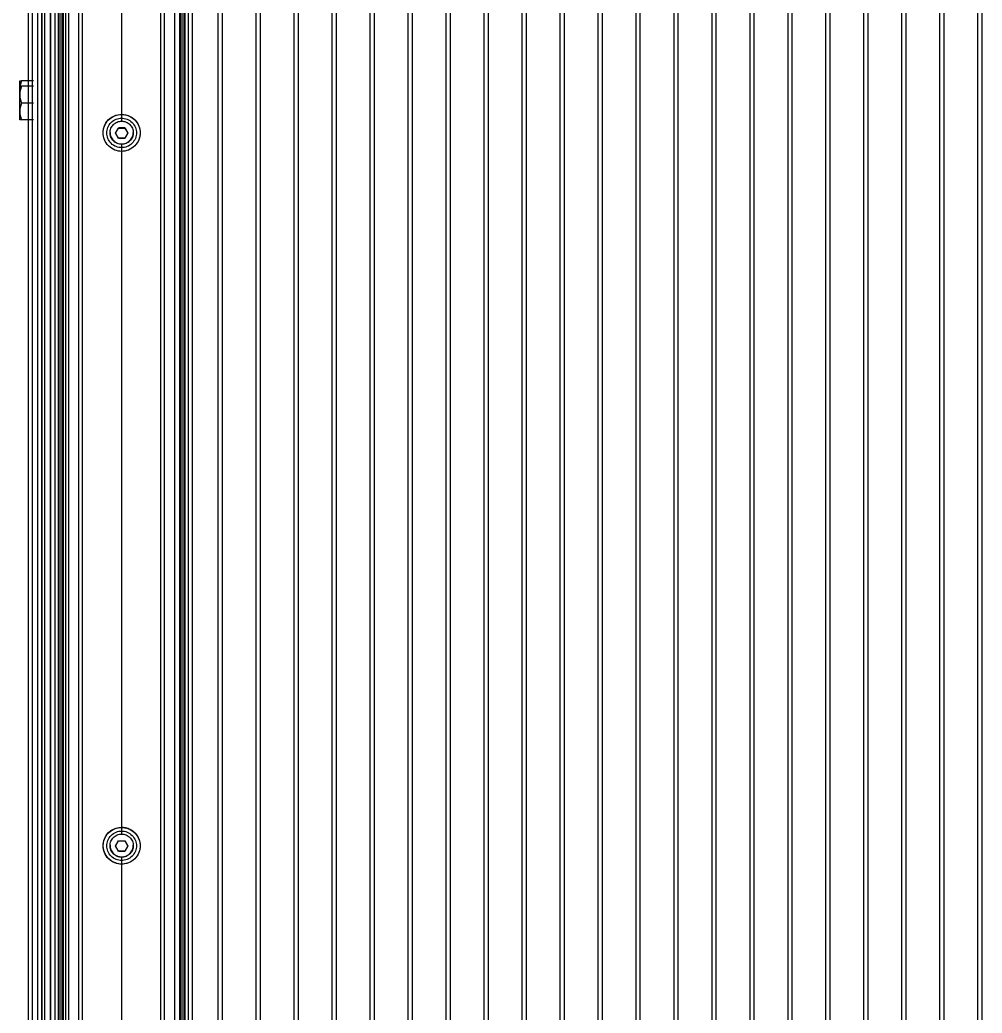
# Model space of a CAD drawing. Header units: millimetres. Extents: x 4625 to 14334, y 16216 to 31562.
# Drawn here: x 5949.9 to 6406, y 29179 to 29649.8 of the extents above; entities that cross this region are included whole.
import ezdxf

# ---------------------------------------------------------------- set-up
doc = ezdxf.new("R2010")
doc.units = ezdxf.units.MM
doc.header["$LTSCALE"] = 3
doc.layers.add('Default', color=7, linetype='Continuous')

msp = doc.modelspace()

# ---------------------------------------------------------------- linework, layer by layer
at = {"layer": 'Default'}
for p, q in [((5960.31, 28753.18), (5960.31, 30572.74)), ((5960.31, 30572.6), (5960.31, 28753.04)), ((5964.31, 30572.74), (5964.31, 28753.18)), ((5964.64, 28753.04), (5964.64, 30572.6)), ((5966.64, 28752.59), (5966.64, 30572.14)), ((5968.14, 28752.16), (5968.14, 30571.71)), ((5968.26, 28752.45), (5968.26, 30572)), ((5968.95, 28752.09), (5968.95, 30571.64)), ((5969.89, 28752.45), (5969.89, 30572)), ((5969.89, 28752.25), (5969.89, 30571.8)), ((5970.39, 28752.48), (5970.39, 30572.04)), ((5970.64, 28752.45), (5970.64, 30572)), ((5971.64, 28752.45), (5971.64, 30572)), ((5973.14, 28752.34), (5973.14, 30571.9)), ((5977.89, 28752.17), (5977.89, 30571.72)), ((5979.64, 28752.17), (5979.64, 30571.73)), ((6016.64, 28752.17), (6016.64, 30571.73)), ((6018.39, 28752.17), (6018.39, 30571.72)), ((6023.14, 30571.9), (6023.14, 28752.34)), ((6025.64, 30572), (6025.64, 28752.45)), ((6026.39, 28752.45), (6026.39, 30572)), ((6026.39, 28752.25), (6026.39, 30571.8)), ((6027.33, 28752.09), (6027.33, 30571.64)), ((6028.03, 30572), (6028.03, 28752.45)), ((6028.14, 28752.16), (6028.14, 30571.71)), ((6029.64, 30572.14), (6029.64, 28752.59)), ((6031.64, 30572.6), (6031.64, 28753.04)), ((6043.97, 28753.18), (6043.97, 30572.74)), ((6045.97, 28753.18), (6045.97, 30572.74)), ((6061.97, 28753.18), (6061.97, 30572.74)), ((6063.97, 28753.18), (6063.97, 30572.74)), ((6079.97, 28753.18), (6079.97, 30572.74)), ((6081.97, 28753.18), (6081.97, 30572.74)), ((6097.97, 28753.18), (6097.97, 30572.74)), ((6099.97, 28753.18), (6099.97, 30572.74)), ((6115.97, 28753.18), (6115.97, 30572.74)), ((6117.97, 28753.18), (6117.97, 30572.74)), ((6133.97, 28753.18), (6133.97, 30572.74)), ((6135.97, 28753.18), (6135.97, 30572.74)), ((6151.97, 28753.18), (6151.97, 30572.74)), ((6153.97, 28753.18), (6153.97, 30572.74)), ((6169.97, 28753.18), (6169.97, 30572.74)), ((6171.97, 28753.18), (6171.97, 30572.74)), ((6187.97, 28753.18), (6187.97, 30572.74)), ((6189.97, 28753.18), (6189.97, 30572.74)), ((6205.97, 28753.18), (6205.97, 30572.74)), ((6207.97, 28753.18), (6207.97, 30572.74)), ((6223.97, 28753.18), (6223.97, 30572.74)), ((6225.97, 28753.18), (6225.97, 30572.74)), ((6241.97, 28753.18), (6241.97, 30572.74)), ((6243.97, 28753.18), (6243.97, 30572.74)), ((6259.97, 28753.18), (6259.97, 30572.74)), ((6261.97, 28753.18), (6261.97, 30572.74)), ((6277.97, 28753.18), (6277.97, 30572.74)), ((6279.97, 28753.18), (6279.97, 30572.74)), ((6295.97, 28753.18), (6295.97, 30572.74)), ((6297.97, 28753.18), (6297.97, 30572.74)), ((6313.97, 28753.18), (6313.97, 30572.74)), ((6315.97, 28753.18), (6315.97, 30572.74)), ((6331.97, 28753.18), (6331.97, 30572.74)), ((6333.97, 28753.18), (6333.97, 30572.74)), ((6349.97, 28753.18), (6349.97, 30572.74)), ((6351.97, 28753.18), (6351.97, 30572.74)), ((6367.97, 28753.18), (6367.97, 30572.74)), ((6369.97, 28753.18), (6369.97, 30572.74)), ((6385.97, 28753.18), (6385.97, 30572.74)), ((6387.97, 28753.18), (6387.97, 30572.74)), ((6403.97, 28753.18), (6403.97, 30572.74)), ((6405.97, 28753.18), (6405.97, 30572.74)), ((5953.81, 30565.02), (5953.81, 28758.43)), ((5955.81, 30565.02), (5955.81, 28758.43)), ((5958.31, 30547.66), (5958.31, 28763.27)), ((5961.81, 28891.49), (5961.81, 30451.49)), ((5998.14, 29730.5), (5998.14, 29601.81)), ((5956.31, 29620.9), (5950.62, 29620.9)), ((5956.31, 29618.38), (5950.62, 29618.38)), ((5956.31, 29610.38), (5950.62, 29610.38)), ((5956.31, 29602.38), (5950.62, 29602.38)), ((5996.7, 29598.74), (5999.58, 29598.74)), ((5999.58, 29598.74), (6001.03, 29596.24)), ((5989.39, 29596.24), (5989.39, 29596.33)), ((5996.7, 29593.75), (5995.25, 29596.24)), ((5999.58, 29593.75), (5996.7, 29593.75)), ((6001.03, 29596.24), (5999.58, 29593.75)), ((6006.89, 29596.33), (6006.89, 29596.24)), ((5998.14, 29590.84), (5998.14, 29263.89)), ((5995.25, 29258.32), (5996.7, 29260.81)), ((5996.7, 29255.82), (5995.25, 29258.32)), ((5999.58, 29260.81), (6001.03, 29258.32)), ((6001.03, 29258.32), (5999.58, 29255.82)), ((5999.58, 29255.82), (5996.7, 29255.82)), ((5998.14, 29252.92), (5998.14, 28925.96))]:
    msp.add_line(p, q, dxfattribs=at)
for points in [[(5950.62, 29620.9, 0), (5950.08, 29618.82, 0), (5949.95, 29617.86, 0), (5949.91, 29616.9, 0)], [(5949.91, 29620.9, 0), (5949.91, 29620.9, 0), (5949.91, 29620.9, 0), (5949.91, 29620.9, 0), (5949.91, 29620.9, 0), (5949.91, 29620.9, 0), (5949.91, 29620.9, 0), (5949.91, 29620.9, 0), (5949.91, 29620.9, 0), (5949.91, 29620.9, 0), (5949.91, 29620.9, 0), (5949.91, 29620.9, 0), (5949.91, 29620.9, 0), (5949.92, 29620.9, 0), (5949.98, 29620.9, 0), (5950.2, 29620.9, 0), (5950.62, 29620.9, 0)], [(5949.91, 29616.9, 0), (5949.91, 29620.9, 0)], [(5949.91, 29614.38, 0), (5949.91, 29618.38, 0)], [(5949.91, 29618.38, 0), (5949.91, 29618.38, 0), (5949.91, 29618.38, 0), (5949.91, 29618.38, 0), (5949.91, 29618.38, 0), (5949.91, 29618.38, 0), (5949.91, 29618.38, 0), (5949.91, 29618.38, 0), (5949.91, 29618.38, 0), (5949.91, 29618.38, 0), (5949.91, 29618.38, 0), (5949.91, 29618.38, 0), (5949.91, 29618.38, 0), (5949.92, 29618.38, 0), (5949.98, 29618.38, 0), (5950.2, 29618.38, 0), (5950.62, 29618.38, 0)], [(5950.62, 29618.38, 0), (5950.08, 29616.31, 0), (5949.95, 29615.34, 0), (5949.91, 29614.38, 0)], [(5949.91, 29606.38, 0), (5949.91, 29614.38, 0)], [(5949.91, 29614.38, 0), (5949.95, 29613.42, 0), (5950.08, 29612.46, 0), (5950.62, 29610.38, 0)], [(5950.62, 29610.38, 0), (5950.08, 29608.31, 0), (5949.95, 29607.34, 0), (5949.91, 29606.38, 0)], [(5949.91, 29606.38, 0), (5949.95, 29605.42, 0), (5950.08, 29604.46, 0), (5950.62, 29602.38, 0)], [(5949.91, 29602.38, 0), (5949.91, 29602.38, 0), (5949.91, 29602.38, 0), (5949.91, 29602.38, 0), (5949.91, 29602.38, 0), (5949.91, 29602.38, 0), (5949.91, 29602.38, 0), (5949.91, 29602.38, 0), (5949.91, 29602.38, 0), (5949.91, 29602.38, 0), (5949.91, 29602.38, 0), (5949.91, 29602.39, 0), (5949.91, 29602.39, 0), (5949.91, 29602.41, 0), (5949.91, 29602.5, 0), (5949.91, 29602.84, 0), (5949.91, 29606.38, 0)], [(5950.62, 29602.38, 0), (5950.08, 29602.38, 0), (5949.95, 29602.38, 0), (5949.92, 29602.38, 0), (5949.91, 29602.38, 0), (5949.91, 29602.38, 0), (5949.91, 29602.38, 0), (5949.91, 29602.38, 0), (5949.91, 29602.38, 0), (5949.91, 29602.38, 0), (5949.91, 29602.38, 0), (5949.91, 29602.38, 0), (5949.91, 29602.38, 0), (5949.91, 29602.38, 0), (5949.91, 29602.38, 0), (5949.91, 29602.38, 0), (5949.91, 29602.38, 0), (5949.91, 29602.38, 0), (5949.91, 29602.38, 0)], [(5989.56, 29594.62, 0), (5989.43, 29595.53, 0), (5989.39, 29596.42, 0), (5989.45, 29597.31, 0), (5989.6, 29598.23, 0), (5989.86, 29599.15, 0), (5990.23, 29600.07, 0), (5990.72, 29600.95, 0), (5991.31, 29601.78, 0), (5991.99, 29602.54, 0), (5992.76, 29603.21, 0), (5993.6, 29603.79, 0), (5994.49, 29604.26, 0), (5995.4, 29604.62, 0), (5996.33, 29604.87, 0), (5997.25, 29605.01, 0), (5998.14, 29605.06, 0)], [(5992.64, 29596.33, 0), (5992.67, 29596.86, 0), (5992.74, 29597.39, 0), (5992.88, 29597.92, 0), (5993.06, 29598.43, 0), (5993.3, 29598.93, 0), (5993.58, 29599.39, 0), (5993.9, 29599.82, 0), (5994.25, 29600.21, 0), (5994.64, 29600.56, 0), (5995.07, 29600.88, 0), (5995.54, 29601.16, 0), (5996.04, 29601.4, 0), (5996.55, 29601.58, 0), (5997.08, 29601.71, 0), (5997.62, 29601.79, 0), (5998.14, 29601.81, 0)], [(5998.14, 29605.06, 0), (5999.14, 29605, 0), (6000.16, 29604.82, 0), (6001.18, 29604.51, 0), (6002.19, 29604.06, 0), (6003.15, 29603.48, 0), (6004.04, 29602.77, 0), (6004.83, 29601.95, 0), (6005.5, 29601.04, 0), (6006.05, 29600.07, 0), (6006.45, 29599.05, 0), (6006.72, 29598.03, 0), (6006.86, 29597.02, 0), (6006.89, 29596.03, 0), (6006.79, 29595.03, 0), (6006.58, 29594.01, 0), (6006.22, 29592.99, 0)], [(5998.14, 29601.81, 0), (5998.67, 29601.79, 0), (5999.2, 29601.71, 0), (5999.73, 29601.58, 0), (6000.25, 29601.4, 0), (6000.74, 29601.16, 0), (6001.21, 29600.88, 0), (6001.64, 29600.56, 0), (6002.03, 29600.21, 0), (6002.38, 29599.82, 0), (6002.7, 29599.39, 0), (6002.99, 29598.93, 0), (6003.22, 29598.43, 0), (6003.41, 29597.92, 0), (6003.54, 29597.39, 0), (6003.61, 29596.86, 0), (6003.64, 29596.33, 0)], [(5992.64, 29596.47, 0), (5992.67, 29595.95, 0), (5992.74, 29595.42, 0), (5992.88, 29594.89, 0), (5993.06, 29594.37, 0), (5993.3, 29593.88, 0), (5993.58, 29593.41, 0), (5993.9, 29592.98, 0), (5994.25, 29592.59, 0), (5994.64, 29592.24, 0), (5995.07, 29591.92, 0), (5995.54, 29591.63, 0), (5996.04, 29591.4, 0), (5996.55, 29591.22, 0), (5997.08, 29591.08, 0), (5997.62, 29591.01, 0), (5998.14, 29590.98, 0), (5998.67, 29591.01, 0), (5999.2, 29591.08, 0), (5999.73, 29591.22, 0), (6000.25, 29591.4, 0), (6000.74, 29591.63, 0), (6001.21, 29591.92, 0), (6001.64, 29592.24, 0), (6002.03, 29592.59, 0), (6002.38, 29592.98, 0), (6002.7, 29593.41, 0), (6002.99, 29593.88, 0), (6003.22, 29594.37, 0), (6003.41, 29594.89, 0), (6003.54, 29595.42, 0), (6003.61, 29595.95, 0), (6003.64, 29596.47, 0)], [(5995.25, 29596.07, 0), (5996.7, 29598.56, 0)], [(5996.7, 29598.56, 0), (5999.58, 29598.56, 0)], [(5999.58, 29598.56, 0), (6001.03, 29596.07, 0)], [(5998.14, 29590.84, 0), (5997.62, 29590.87, 0), (5997.08, 29590.94, 0), (5996.55, 29591.08, 0), (5996.04, 29591.26, 0), (5995.54, 29591.5, 0), (5995.07, 29591.78, 0), (5994.64, 29592.1, 0), (5994.25, 29592.45, 0), (5993.9, 29592.84, 0), (5993.58, 29593.27, 0), (5993.3, 29593.74, 0), (5993.06, 29594.23, 0), (5992.88, 29594.75, 0), (5992.74, 29595.28, 0), (5992.67, 29595.81, 0), (5992.64, 29596.33, 0)], [(5996.7, 29593.57, 0), (5995.25, 29596.07, 0)], [(5999.58, 29593.57, 0), (5996.7, 29593.57, 0)], [(6003.64, 29596.33, 0), (6003.61, 29595.81, 0), (6003.54, 29595.28, 0), (6003.41, 29594.75, 0), (6003.22, 29594.23, 0), (6002.99, 29593.74, 0), (6002.7, 29593.27, 0), (6002.38, 29592.84, 0), (6002.03, 29592.45, 0), (6001.64, 29592.1, 0), (6001.21, 29591.78, 0), (6000.74, 29591.5, 0), (6000.25, 29591.26, 0), (5999.73, 29591.08, 0), (5999.2, 29590.94, 0), (5998.67, 29590.87, 0), (5998.14, 29590.84, 0)], [(6001.03, 29596.07, 0), (5999.58, 29593.57, 0)], [(5993.11, 29251.26, 0), (5992, 29252.19, 0), (5991.05, 29253.28, 0), (5990.31, 29254.5, 0), (5989.79, 29255.79, 0), (5989.49, 29257.1, 0), (5989.39, 29258.37, 0), (5989.48, 29259.63, 0), (5989.77, 29260.94, 0), (5990.28, 29262.23, 0), (5991.01, 29263.45, 0), (5991.94, 29264.56, 0), (5993.04, 29265.5, 0), (5994.27, 29266.23, 0), (5995.56, 29266.74, 0), (5996.87, 29267.04, 0), (5998.14, 29267.13, 0)], [(5998.14, 29267.13, 0), (5999.08, 29267.08, 0), (6000.04, 29266.92, 0), (6001.02, 29266.65, 0), (6001.97, 29266.25, 0), (6002.9, 29265.73, 0), (6003.76, 29265.09, 0), (6004.54, 29264.35, 0), (6005.22, 29263.53, 0), (6005.8, 29262.63, 0), (6006.25, 29261.69, 0), (6006.58, 29260.72, 0), (6006.79, 29259.75, 0), (6006.88, 29258.8, 0), (6006.87, 29257.87, 0), (6006.76, 29256.92, 0), (6006.54, 29255.95, 0)], [(5992.64, 29258.41, 0), (5992.67, 29258.93, 0), (5992.74, 29259.46, 0), (5992.88, 29259.99, 0), (5993.06, 29260.51, 0), (5993.3, 29261, 0), (5993.58, 29261.47, 0), (5993.9, 29261.9, 0), (5994.25, 29262.29, 0), (5994.64, 29262.64, 0), (5995.07, 29262.96, 0), (5995.54, 29263.24, 0), (5996.04, 29263.47, 0), (5996.55, 29263.66, 0), (5997.08, 29263.79, 0), (5997.62, 29263.86, 0), (5998.14, 29263.89, 0)], [(5998.14, 29263.89, 0), (5998.67, 29263.86, 0), (5999.2, 29263.79, 0), (5999.73, 29263.66, 0), (6000.25, 29263.47, 0), (6000.74, 29263.24, 0), (6001.21, 29262.96, 0), (6001.64, 29262.64, 0), (6002.03, 29262.29, 0), (6002.38, 29261.9, 0), (6002.7, 29261.47, 0), (6002.99, 29261, 0), (6003.22, 29260.51, 0), (6003.41, 29259.99, 0), (6003.54, 29259.46, 0), (6003.61, 29258.93, 0), (6003.64, 29258.41, 0)], [(5992.64, 29258.55, 0), (5992.67, 29258.03, 0), (5992.74, 29257.49, 0), (5992.88, 29256.97, 0), (5993.06, 29256.45, 0), (5993.3, 29255.95, 0), (5993.58, 29255.49, 0), (5993.9, 29255.06, 0), (5994.25, 29254.67, 0), (5994.64, 29254.31, 0), (5995.07, 29253.99, 0), (5995.54, 29253.71, 0), (5996.04, 29253.47, 0), (5996.55, 29253.29, 0), (5997.08, 29253.16, 0), (5997.62, 29253.08, 0), (5998.14, 29253.06, 0), (5998.67, 29253.08, 0), (5999.2, 29253.16, 0), (5999.73, 29253.29, 0), (6000.25, 29253.47, 0), (6000.74, 29253.71, 0), (6001.21, 29253.99, 0), (6001.64, 29254.31, 0), (6002.03, 29254.67, 0), (6002.38, 29255.06, 0), (6002.7, 29255.49, 0), (6002.99, 29255.95, 0), (6003.22, 29256.45, 0), (6003.41, 29256.97, 0), (6003.54, 29257.49, 0), (6003.61, 29258.03, 0), (6003.64, 29258.55, 0)], [(5998.14, 29252.92, 0), (5997.62, 29252.94, 0), (5997.08, 29253.02, 0), (5996.55, 29253.15, 0), (5996.04, 29253.33, 0), (5995.54, 29253.57, 0), (5995.07, 29253.85, 0), (5994.64, 29254.17, 0), (5994.25, 29254.53, 0), (5993.9, 29254.92, 0), (5993.58, 29255.35, 0), (5993.3, 29255.81, 0), (5993.06, 29256.31, 0), (5992.88, 29256.83, 0), (5992.74, 29257.35, 0), (5992.67, 29257.89, 0), (5992.64, 29258.41, 0)], [(5995.25, 29258.14, 0), (5996.7, 29260.63, 0)], [(5996.7, 29255.65, 0), (5995.25, 29258.14, 0)], [(5996.7, 29260.63, 0), (5999.58, 29260.63, 0)], [(6003.64, 29258.41, 0), (6003.61, 29257.89, 0), (6003.54, 29257.35, 0), (6003.41, 29256.83, 0), (6003.22, 29256.31, 0), (6002.99, 29255.81, 0), (6002.7, 29255.35, 0), (6002.38, 29254.92, 0), (6002.03, 29254.53, 0), (6001.64, 29254.17, 0), (6001.21, 29253.85, 0), (6000.74, 29253.57, 0), (6000.25, 29253.33, 0), (5999.73, 29253.15, 0), (5999.2, 29253.02, 0), (5998.67, 29252.94, 0), (5998.14, 29252.92, 0)], [(5999.58, 29260.63, 0), (6001.03, 29258.14, 0)], [(6001.03, 29258.14, 0), (5999.58, 29255.65, 0)], [(5999.58, 29255.65, 0), (5996.7, 29255.65, 0)], [(6000.96, 29250.14, 0), (6000.12, 29249.9, 0), (5999.29, 29249.75, 0), (5998.48, 29249.68, 0), (5997.68, 29249.69, 0), (5996.86, 29249.77, 0), (5996.03, 29249.93, 0), (5995.2, 29250.18, 0), (5994.38, 29250.52, 0)]]:
    msp.add_polyline3d(points, dxfattribs=at)
for points in [[(5998.14, 29604.97, 0), (5998.93, 29604.94, 0), (5999.73, 29604.83, 0), (6000.55, 29604.64, 0), (6001.36, 29604.36, 0), (6002.16, 29604, 0), (6002.93, 29603.55, 0), (6003.66, 29603.02, 0), (6004.33, 29602.42, 0), (6004.93, 29601.75, 0), (6005.46, 29601.02, 0), (6005.91, 29600.25, 0), (6006.28, 29599.46, 0), (6006.55, 29598.65, 0), (6006.74, 29597.83, 0), (6006.86, 29597.03, 0), (6006.89, 29596.24, 0), (6006.86, 29595.46, 0), (6006.74, 29594.66, 0), (6006.55, 29593.84, 0), (6006.28, 29593.03, 0), (6005.91, 29592.23, 0), (6005.46, 29591.47, 0), (6004.93, 29590.74, 0), (6004.33, 29590.07, 0), (6003.66, 29589.47, 0), (6002.93, 29588.94, 0), (6002.16, 29588.49, 0), (6001.36, 29588.13, 0), (6000.55, 29587.85, 0), (5999.73, 29587.66, 0), (5998.93, 29587.55, 0), (5998.14, 29587.51, 0), (5997.35, 29587.55, 0), (5996.55, 29587.66, 0), (5995.73, 29587.85, 0), (5994.92, 29588.13, 0), (5994.12, 29588.49, 0), (5993.35, 29588.94, 0), (5992.63, 29589.47, 0), (5991.95, 29590.07, 0), (5991.35, 29590.74, 0), (5990.82, 29591.47, 0), (5990.37, 29592.23, 0), (5990.01, 29593.03, 0), (5989.73, 29593.84, 0), (5989.54, 29594.66, 0), (5989.43, 29595.46, 0), (5989.39, 29596.24, 0), (5989.43, 29597.03, 0), (5989.54, 29597.83, 0), (5989.73, 29598.65, 0), (5990.01, 29599.46, 0), (5990.37, 29600.25, 0), (5990.82, 29601.02, 0), (5991.35, 29601.75, 0), (5991.95, 29602.42, 0), (5992.63, 29603.02, 0), (5993.35, 29603.55, 0), (5994.12, 29604, 0), (5994.92, 29604.36, 0), (5995.73, 29604.64, 0), (5996.55, 29604.83, 0), (5997.35, 29604.94, 0)], [(5998.14, 29603.23, 0), (5998.77, 29603.2, 0), (5999.41, 29603.11, 0), (6000.07, 29602.96, 0), (6000.72, 29602.74, 0), (6001.36, 29602.45, 0), (6001.97, 29602.09, 0), (6002.55, 29601.66, 0), (6003.09, 29601.18, 0), (6003.58, 29600.64, 0), (6004, 29600.06, 0), (6004.36, 29599.45, 0), (6004.65, 29598.81, 0), (6004.87, 29598.17, 0), (6005.02, 29597.51, 0), (6005.11, 29596.87, 0), (6005.14, 29596.24, 0), (6005.11, 29595.62, 0), (6005.02, 29594.97, 0), (6004.87, 29594.32, 0), (6004.65, 29593.67, 0), (6004.36, 29593.04, 0), (6004, 29592.42, 0), (6003.58, 29591.84, 0), (6003.09, 29591.31, 0), (6002.55, 29590.82, 0), (6001.97, 29590.4, 0), (6001.36, 29590.04, 0), (6000.72, 29589.75, 0), (6000.07, 29589.53, 0), (5999.41, 29589.38, 0), (5998.77, 29589.29, 0), (5998.14, 29589.26, 0), (5997.51, 29589.29, 0), (5996.87, 29589.38, 0), (5996.21, 29589.53, 0), (5995.56, 29589.75, 0), (5994.93, 29590.04, 0), (5994.31, 29590.4, 0), (5993.73, 29590.82, 0), (5993.19, 29591.31, 0), (5992.71, 29591.84, 0), (5992.28, 29592.42, 0), (5991.92, 29593.04, 0), (5991.63, 29593.67, 0), (5991.41, 29594.32, 0), (5991.26, 29594.97, 0), (5991.17, 29595.62, 0), (5991.14, 29596.24, 0), (5991.17, 29596.87, 0), (5991.26, 29597.51, 0), (5991.41, 29598.17, 0), (5991.63, 29598.81, 0), (5991.92, 29599.45, 0), (5992.28, 29600.06, 0), (5992.71, 29600.64, 0), (5993.19, 29601.18, 0), (5993.73, 29601.66, 0), (5994.31, 29602.09, 0), (5994.93, 29602.45, 0), (5995.56, 29602.74, 0), (5996.21, 29602.96, 0), (5996.87, 29603.11, 0), (5997.51, 29603.2, 0)], [(5998.14, 29267.05, 0), (5998.93, 29267.01, 0), (5999.73, 29266.9, 0), (6000.55, 29266.71, 0), (6001.36, 29266.43, 0), (6002.16, 29266.07, 0), (6002.93, 29265.62, 0), (6003.66, 29265.1, 0), (6004.33, 29264.49, 0), (6004.93, 29263.82, 0), (6005.46, 29263.1, 0), (6005.91, 29262.33, 0), (6006.28, 29261.53, 0), (6006.55, 29260.72, 0), (6006.74, 29259.91, 0), (6006.86, 29259.1, 0), (6006.89, 29258.32, 0), (6006.86, 29257.53, 0), (6006.74, 29256.73, 0), (6006.55, 29255.92, 0), (6006.28, 29255.11, 0), (6005.91, 29254.31, 0), (6005.46, 29253.54, 0), (6004.93, 29252.82, 0), (6004.33, 29252.15, 0), (6003.66, 29251.54, 0), (6002.93, 29251.01, 0), (6002.16, 29250.57, 0), (6001.36, 29250.2, 0), (6000.55, 29249.93, 0), (5999.73, 29249.74, 0), (5998.93, 29249.63, 0), (5998.14, 29249.59, 0), (5997.35, 29249.63, 0), (5996.55, 29249.74, 0), (5995.73, 29249.93, 0), (5994.92, 29250.2, 0), (5994.12, 29250.57, 0), (5993.35, 29251.01, 0), (5992.63, 29251.54, 0), (5991.95, 29252.15, 0), (5991.35, 29252.82, 0), (5990.82, 29253.54, 0), (5990.37, 29254.31, 0), (5990.01, 29255.11, 0), (5989.73, 29255.92, 0), (5989.54, 29256.73, 0), (5989.43, 29257.53, 0), (5989.39, 29258.32, 0), (5989.43, 29259.1, 0), (5989.54, 29259.91, 0), (5989.73, 29260.72, 0), (5990.01, 29261.53, 0), (5990.37, 29262.33, 0), (5990.82, 29263.1, 0), (5991.35, 29263.82, 0), (5991.95, 29264.49, 0), (5992.63, 29265.1, 0), (5993.35, 29265.62, 0), (5994.12, 29266.07, 0), (5994.92, 29266.43, 0), (5995.73, 29266.71, 0), (5996.55, 29266.9, 0), (5997.35, 29267.01, 0)], [(5998.14, 29265.3, 0), (5998.77, 29265.27, 0), (5999.41, 29265.19, 0), (6000.07, 29265.03, 0), (6000.72, 29264.81, 0), (6001.36, 29264.52, 0), (6001.97, 29264.16, 0), (6002.55, 29263.74, 0), (6003.09, 29263.26, 0), (6003.58, 29262.72, 0), (6004, 29262.14, 0), (6004.36, 29261.53, 0), (6004.65, 29260.89, 0), (6004.87, 29260.24, 0), (6005.02, 29259.59, 0), (6005.11, 29258.95, 0), (6005.14, 29258.32, 0), (6005.11, 29257.69, 0), (6005.02, 29257.05, 0), (6004.87, 29256.4, 0), (6004.65, 29255.75, 0), (6004.36, 29255.11, 0), (6004, 29254.5, 0), (6003.58, 29253.92, 0), (6003.09, 29253.38, 0), (6002.55, 29252.9, 0), (6001.97, 29252.47, 0), (6001.36, 29252.12, 0), (6000.72, 29251.83, 0), (6000.07, 29251.61, 0), (5999.41, 29251.45, 0), (5998.77, 29251.36, 0), (5998.14, 29251.34, 0), (5997.51, 29251.36, 0), (5996.87, 29251.45, 0), (5996.21, 29251.61, 0), (5995.56, 29251.83, 0), (5994.93, 29252.12, 0), (5994.31, 29252.47, 0), (5993.73, 29252.9, 0), (5993.19, 29253.38, 0), (5992.71, 29253.92, 0), (5992.28, 29254.5, 0), (5991.92, 29255.11, 0), (5991.63, 29255.75, 0), (5991.41, 29256.4, 0), (5991.26, 29257.05, 0), (5991.17, 29257.69, 0), (5991.14, 29258.32, 0), (5991.17, 29258.95, 0), (5991.26, 29259.59, 0), (5991.41, 29260.24, 0), (5991.63, 29260.89, 0), (5991.92, 29261.53, 0), (5992.28, 29262.14, 0), (5992.71, 29262.72, 0), (5993.19, 29263.26, 0), (5993.73, 29263.74, 0), (5994.31, 29264.16, 0), (5994.93, 29264.52, 0), (5995.56, 29264.81, 0), (5996.21, 29265.03, 0), (5996.87, 29265.19, 0), (5997.51, 29265.27, 0)]]:
    msp.add_polyline3d(points, close=True, dxfattribs=at)

doc.saveas('drawing.dxf')
